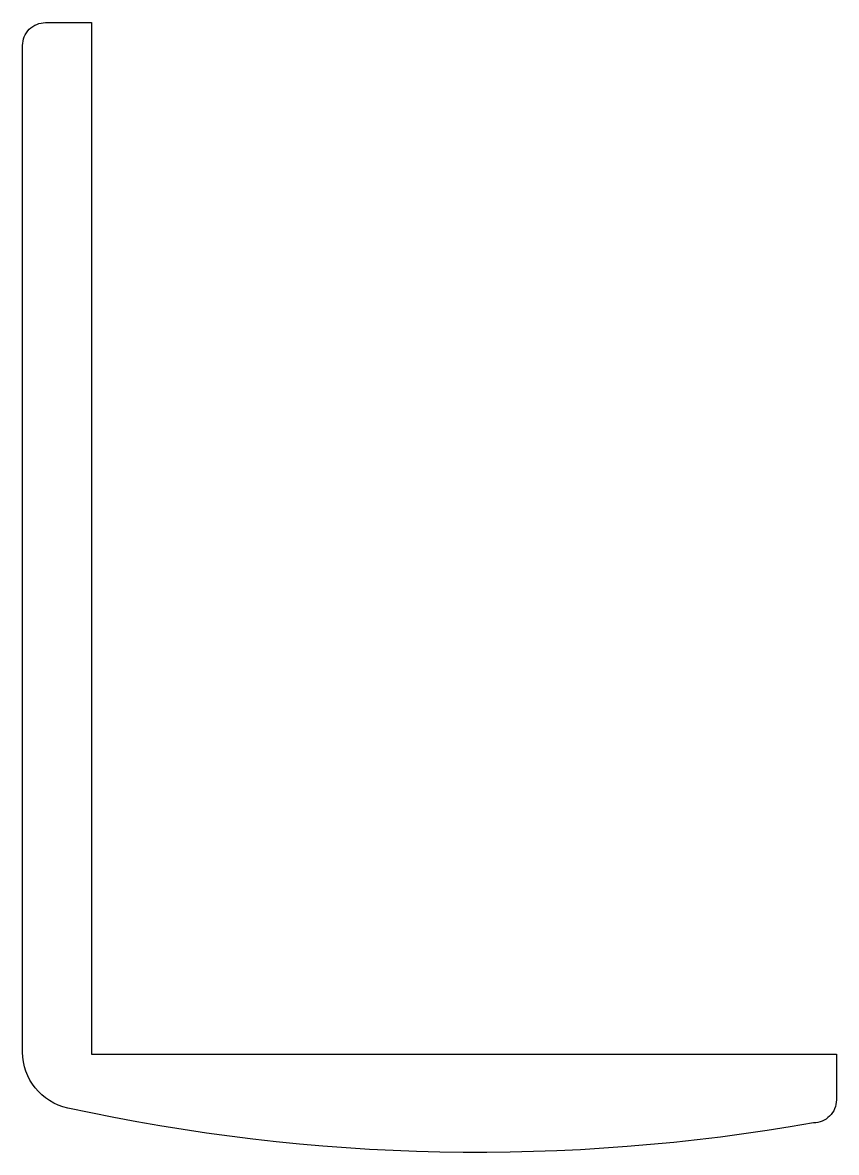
# Model space of a CAD drawing. Extents: x 167 to 181.2, y 215.7 to 235.4.
import ezdxf

# ---------------------------------------------------------------- set-up
doc = ezdxf.new("R2010")
doc.units = 0
doc.layers.get('0').update_dxf_attribs({"linetype": 'CONTINUOUS'})

msp = doc.modelspace()

# ---------------------------------------------------------------- linework, layer by layer
msp.add_lwpolyline([(167.791, 216.433, -0.352399), (167.004, 217.41), (167.004, 234.974, -0.414214), (167.404, 235.374), (168.204, 235.374), (168.204, 217.374), (181.204, 217.374), (181.204, 216.574, -0.414214), (180.804, 216.174, -0.098135)], format="xyb", close=True)

doc.saveas('drawing.dxf')
